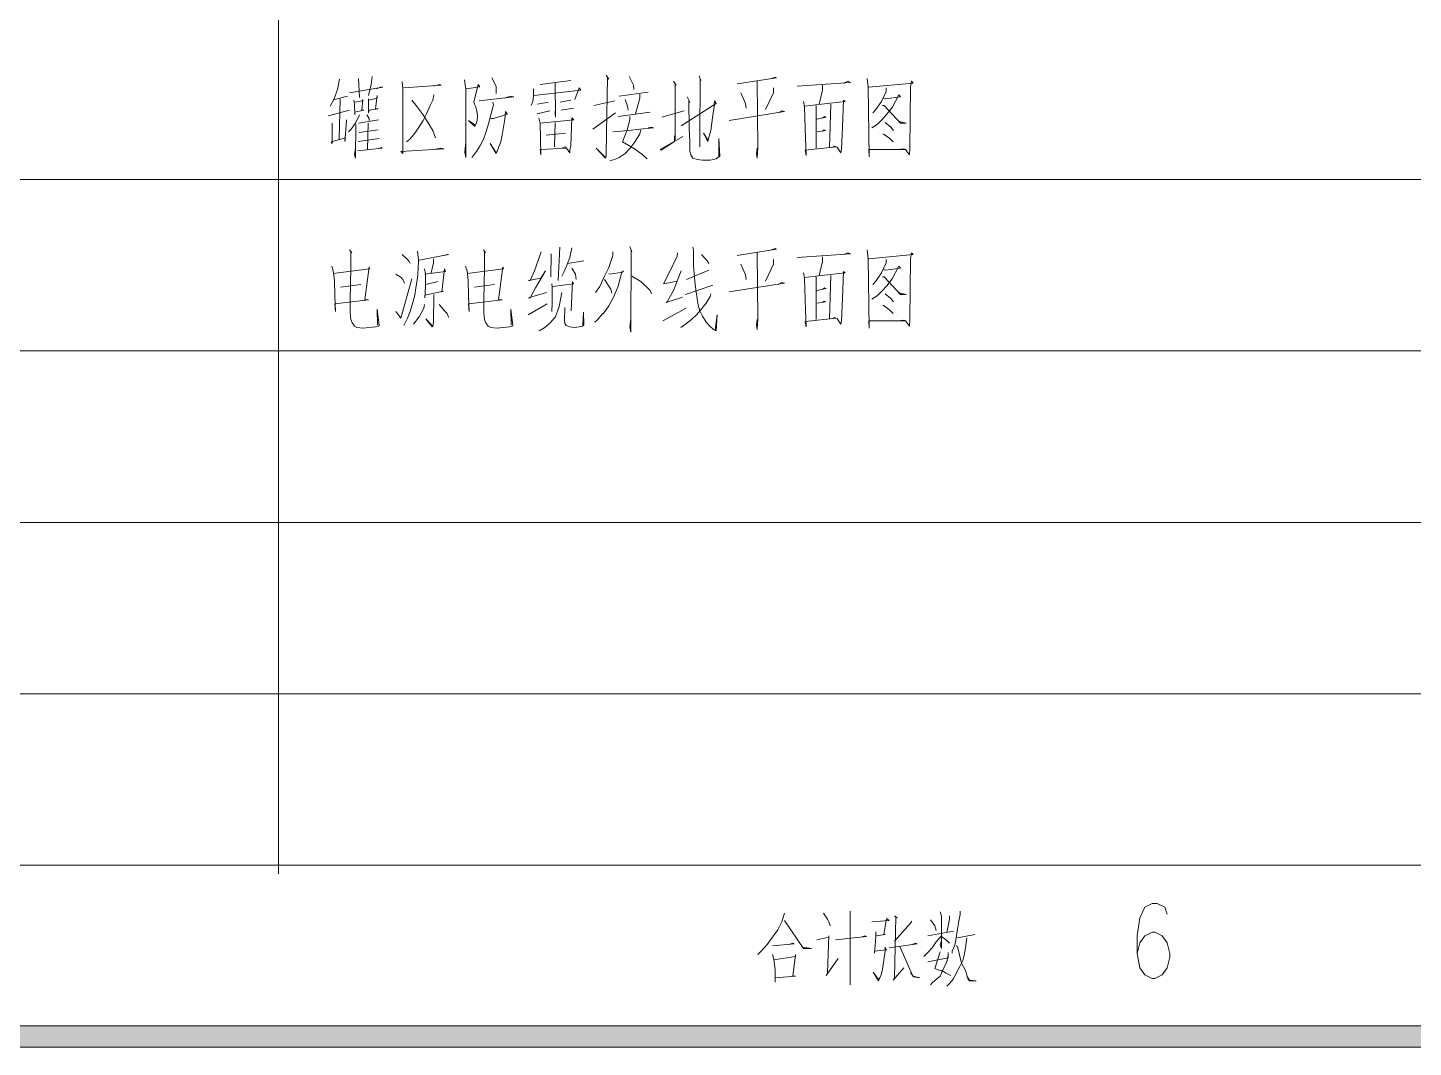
# Model space of a CAD drawing. Header units: millimetres. Extents: x 0 to 586, y 0 to 414.
# Drawn here: x 62 to 125.7, y 263.3 to 310.3 of the extents above; entities that cross this region are included whole.
import ezdxf

# ---------------------------------------------------------------- set-up
doc = ezdxf.new("R2010")
doc.units = ezdxf.units.MM

msp = doc.modelspace()

# ---------------------------------------------------------------- hatches: boundary and pattern name
h = msp.add_hatch(color=0)
h.dxf.hatch_style = 2
h.paths.add_polyline_path([(195.481222, 264.332861), (195.481222, 263.345083), (27.887083, 263.345083), (28.871333, 264.332861)])

# ---------------------------------------------------------------- linework, layer by layer
at = {"color": 0, "lineweight": 0}
for points in [[(73.487139, 271.331972), (73.487139, 354.146556)], [(76.302306, 307.890333), (76.207056, 307.424667), (76.037722, 306.959), (75.868389, 306.648556)], [(77.177194, 307.922083), (77.223056, 307.05425)], [(77.805139, 308.017333), (77.75575, 307.643389), (77.635806, 307.145972)], [(82.045528, 307.858583), (82.116083, 307.424667), (82.116083, 304.288472), (82.066694, 304.538944), (82.116083, 305.004611)], [(83.304944, 307.953833), (83.498972, 307.579889), (83.498972, 307.456417), (83.498972, 307.237694)], [(88.557806, 308.077306), (88.681278, 307.890333), (88.631889, 307.953833), (88.5825, 305.438528), (88.557806, 304.411944), (88.557806, 304.320222), (88.536639, 304.256722), (88.099194, 304.722389), (88.536639, 304.288472)], [(89.626722, 308.017333), (89.82075, 307.611639), (89.841917, 307.424667)], [(92.847583, 308.045556), (92.918139, 307.830361), (92.893444, 307.890333), (92.872278, 305.251556), (92.872278, 304.785889), (92.872278, 305.159833)], [(94.590306, 307.675139), (96.407111, 307.953833), (96.333028, 307.985583), (96.163694, 307.922083)], [(100.573417, 307.922083), (100.622806, 307.519917), (100.668667, 304.320222), (100.643972, 304.662417), (102.365528, 304.662417), (102.245583, 304.694167), (102.002167, 304.662417)], [(76.764444, 307.269444), (78.288444, 307.519917), (78.217889, 307.548139), (77.999167, 307.456417)], [(79.1845, 307.766861), (79.209194, 307.456417), (79.209194, 304.475444), (79.113944, 304.567167), (81.100083, 304.694167), (80.955444, 304.722389), (80.637944, 304.662417)], [(79.258583, 307.488167), (80.980139, 307.611639), (80.906056, 307.643389), (80.616778, 307.579889)], [(82.140778, 307.456417), (82.747556, 307.548139), (82.673472, 307.643389), (82.479444, 306.835528), (82.504139, 306.743806), (82.553528, 306.648556), (82.602917, 306.493333), (82.624083, 306.338111), (82.648778, 306.182889), (82.624083, 305.995917), (82.578222, 305.840694), (82.528833, 305.717222), (82.239556, 305.995917), (82.553528, 305.780722)], [(85.217, 307.456417), (85.217, 307.114222), (85.192306, 306.867278), (85.12175, 306.680306)], [(85.241694, 307.145972), (87.397167, 307.392917), (87.323083, 307.488167), (87.129056, 306.959)], [(86.935028, 307.830361), (85.530972, 307.643389)], [(86.211833, 307.703361), (86.233, 306.151139), (86.211833, 306.306361), (86.211833, 306.433361)], [(89.164583, 307.114222), (90.498083, 307.301194)], [(90.110028, 307.209472), (90.110028, 307.0225), (89.916, 306.306361)], [(91.658722, 307.798611), (91.782194, 307.611639), (91.732806, 307.675139), (91.732806, 305.096333), (91.708111, 305.283306), (91.708111, 305.032833), (91.101333, 304.630667), (91.055472, 304.662417), (92.096167, 305.251556)], [(94.759639, 307.269444), (94.978361, 306.772028), (95.003056, 306.556833)], [(95.511056, 307.798611), (95.53575, 304.754139), (95.511056, 304.256722), (95.486361, 304.475444), (95.511056, 304.722389)], [(96.262472, 307.488167), (96.262472, 307.269444), (95.899111, 306.493333)], [(97.352556, 307.579889), (99.797306, 307.735111), (99.702056, 307.798611), (99.483333, 307.703361)], [(98.513194, 307.611639), (98.513194, 307.392917), (98.368556, 306.743806)], [(100.643972, 307.519917), (102.6795, 307.703361), (102.608944, 307.798611), (102.559556, 307.519917), (102.534861, 304.722389), (102.510167, 304.411944), (102.340833, 304.662417)], [(101.444778, 307.488167), (101.444778, 307.332944), (101.226056, 306.867278), (100.961472, 306.493333), (100.838, 306.338111)], [(76.062417, 306.959), (76.665667, 307.114222)], [(76.327, 306.99075), (76.281139, 305.128083)], [(76.958472, 306.92725), (76.983167, 306.743806), (77.007861, 306.246389), (77.007861, 306.369861), (77.417083, 306.461583), (77.321833, 306.461583), (77.371222, 306.959), (77.346528, 306.899028), (76.983167, 306.835528)], [(77.635806, 306.99075), (77.635806, 306.338111), (77.6605, 306.461583), (78.07325, 306.525083), (77.949778, 306.525083), (78.023861, 307.145972), (78.023861, 307.0225), (77.6605, 306.92725)], [(80.637944, 307.177722), (80.592083, 306.92725), (80.468611, 306.680306), (80.299278, 306.306361), (80.154639, 305.995917), (79.935917, 305.65725), (79.717194, 305.346806), (79.526694, 305.128083), (79.378528, 305.004611)], [(79.621944, 306.92725), (79.865361, 306.616806), (80.154639, 306.246389), (80.42275, 305.812472), (80.592083, 305.53025), (80.712028, 305.191583)], [(83.350806, 306.835528), (83.3755, 306.712056), (83.255556, 306.246389), (83.156778, 305.840694), (83.036833, 305.438528), (82.916889, 305.128083), (82.747556, 304.817639), (82.602917, 304.567167), (82.45475, 304.383722), (82.384194, 304.288472)], [(82.722861, 306.899028), (84.320944, 307.082472), (84.126917, 307.114222), (83.908194, 307.0225)], [(85.919028, 306.835528), (85.411028, 306.743806)], [(86.935028, 306.92725), (86.451722, 306.835528)], [(88.003944, 306.680306), (88.970556, 306.899028)], [(89.432694, 306.959), (89.552639, 306.648556), (89.577333, 306.461583)], [(92.022083, 305.748972), (93.620167, 306.772028), (93.549611, 306.899028), (93.524917, 306.712056), (93.549611, 306.743806), (93.450833, 306.122917), (93.380278, 305.53025), (93.256806, 305.096333), (93.235639, 305.032833), (93.041611, 305.406778), (93.235639, 305.096333)], [(92.290194, 307.082472), (92.410139, 306.835528), (92.36075, 306.899028), (92.385444, 305.6255), (92.410139, 305.004611), (92.410139, 304.567167), (92.459528, 304.411944), (92.554778, 304.256722), (92.748806, 304.19675), (92.992222, 304.165), (93.355583, 304.165), (93.620167, 304.2285), (93.7895, 304.351972), (93.743639, 305.159833), (93.743639, 304.320222), (93.69425, 304.288472)], [(97.641833, 306.867278), (97.691222, 306.616806), (97.740611, 305.159833), (97.761778, 304.383722), (97.715917, 304.630667), (99.144667, 304.785889), (99.070583, 304.817639), (98.950639, 304.754139)], [(99.169361, 304.785889), (99.363389, 304.507194), (99.384556, 304.662417), (99.433944, 305.685472), (99.483333, 306.92725), (99.557417, 306.867278), (98.467333, 306.743806), (97.691222, 306.648556)], [(98.223917, 306.680306), (98.223917, 304.722389)], [(98.90125, 306.743806), (98.830694, 304.754139)], [(101.324833, 307.0225), (101.420083, 306.99075), (102.097417, 307.082472), (102.026861, 307.177722), (101.712889, 306.588583), (101.469472, 306.278139), (101.25075, 306.027667), (101.032028, 305.812472), (100.792139, 305.65725)], [(101.275444, 306.680306), (101.349528, 306.680306), (102.097417, 305.872444), (102.365528, 305.872444), (102.097417, 305.935944), (101.977472, 305.995917)], [(76.764444, 306.461583), (75.769611, 306.214639)], [(75.963639, 305.872444), (75.963639, 304.941111), (75.917778, 305.004611), (76.570417, 305.191583), (76.545722, 305.032833), (76.595111, 305.562), (76.619806, 306.027667)], [(77.223056, 306.246389), (77.053722, 305.904194), (76.835, 305.59375), (76.715056, 305.470278)], [(77.177194, 305.872444), (78.094417, 306.027667)], [(77.561722, 306.246389), (77.6605, 306.091167), (77.6605, 305.995917)], [(83.255556, 306.091167), (83.3755, 306.091167), (84.031667, 306.278139), (83.932889, 306.401611), (83.908194, 306.059417), (83.78825, 305.315056), (83.714167, 305.004611), (83.618917, 304.754139), (83.569528, 304.598917), (83.498972, 304.475444), (83.230861, 304.941111), (83.498972, 304.507194), (83.569528, 304.630667)], [(85.386333, 306.306361), (85.968417, 306.433361)], [(85.460417, 306.122917), (85.530972, 305.872444), (85.555667, 304.411944), (85.530972, 304.662417), (86.744528, 304.722389), (86.670444, 304.785889), (86.525806, 304.722389)], [(85.530972, 305.872444), (87.083194, 306.027667), (86.984417, 306.122917), (86.935028, 304.849389), (86.889167, 304.630667), (86.889167, 304.507194), (86.744528, 304.722389)], [(86.501111, 306.461583), (87.0585, 306.556833)], [(87.954556, 305.59375), (88.99525, 306.338111)], [(89.115194, 306.182889), (90.593333, 306.369861)], [(89.647889, 306.182889), (89.647889, 306.027667), (89.527944, 305.562), (89.309222, 305.004611), (89.602028, 304.849389), (89.866611, 304.694167), (90.205278, 304.443694), (90.448694, 304.2285)], [(91.126028, 306.151139), (92.145556, 306.433361)], [(94.226944, 305.995917), (96.770472, 306.401611), (96.650528, 306.433361), (96.481194, 306.338111)], [(98.248611, 306.059417), (98.682528, 306.151139), (98.611972, 306.182889), (98.537889, 306.122917)], [(77.053722, 305.812472), (77.029028, 304.256722), (76.983167, 304.411944), (77.029028, 304.722389)], [(77.198361, 305.438528), (78.07325, 305.562)], [(77.611111, 305.872444), (77.586417, 304.662417)], [(86.695139, 305.406778), (85.799083, 305.315056)], [(86.187139, 304.785889), (86.211833, 305.904194)], [(90.159417, 305.562), (90.110028, 305.375028), (89.891306, 305.032833), (89.672583, 304.722389), (89.432694, 304.475444), (89.164583, 304.288472), (88.945861, 304.19675), (88.730667, 304.13325)], [(88.875306, 305.470278), (89.602028, 305.53025), (90.110028, 305.59375), (90.737972, 305.65725), (90.667417, 305.685472), (90.498083, 305.65725)], [(98.273306, 305.470278), (98.661361, 305.53025), (98.587278, 305.562), (98.513194, 305.502028)], [(101.300139, 305.375028), (101.614111, 305.159833), (101.75875, 305.004611)], [(101.395389, 305.904194), (101.6635, 305.685472), (101.783444, 305.53025)], [(77.127806, 304.598917), (78.267278, 304.722389), (78.217889, 304.754139), (78.07325, 304.694167)], [(78.119111, 305.159833), (77.1525, 305.032833)], [(28.370389, 303.276), (195.481222, 303.276)], [(76.764444, 300.033972), (76.859694, 299.9105), (76.813833, 299.94225), (76.813833, 299.197889), (76.789139, 297.737389), (76.789139, 297.14825), (76.813833, 296.837806), (76.884389, 296.682583), (76.983167, 296.527361), (77.103111, 296.463861), (77.371222, 296.432111), (77.974472, 296.495611), (78.07325, 296.527361), (78.119111, 296.555583), (78.023861, 297.303472), (78.048556, 296.587333)], [(79.1845, 299.818778), (79.427917, 299.600056), (79.502, 299.508333), (79.547861, 299.413083)], [(79.890056, 299.974), (79.935917, 299.568306), (79.911222, 299.166139), (79.890056, 298.732222), (79.815972, 298.294778), (79.766583, 297.956111), (79.671333, 297.613917), (79.547861, 297.208222), (79.427917, 296.897778), (79.258583, 296.555583)], [(79.960611, 299.568306), (81.318806, 299.818778), (81.244722, 299.818778), (81.124778, 299.787028)], [(80.616778, 299.631806), (80.616778, 299.444833), (80.518, 298.979167)], [(82.916889, 300.033972), (83.012139, 299.9105), (82.96275, 299.94225), (82.96275, 299.197889), (82.941583, 297.737389), (82.941583, 297.14825), (82.96275, 296.837806), (83.036833, 296.682583), (83.135611, 296.527361), (83.255556, 296.463861), (83.520139, 296.432111), (84.126917, 296.495611), (84.225694, 296.527361), (84.271556, 296.555583), (84.176306, 297.303472), (84.201, 296.587333)], [(85.580361, 299.94225), (85.266389, 299.070889), (85.072361, 298.636972), (84.998278, 298.636972), (85.555667, 298.732222), (85.774389, 299.070889), (85.31225, 298.294778), (85.072361, 297.829111), (84.998278, 297.829111), (85.823778, 298.079583)], [(86.038972, 299.850528), (86.017806, 298.792194)], [(86.427028, 300.160972), (86.356472, 298.636972)], [(86.984417, 300.129222), (86.889167, 299.695306), (86.744528, 299.289611), (86.621056, 299.010917), (86.525806, 298.823944)], [(88.875306, 299.94225), (88.875306, 299.787028), (88.681278, 299.226111), (88.48725, 298.823944), (88.268528, 298.358278), (88.0745, 298.079583)], [(89.647889, 300.189194), (89.746667, 299.94225), (89.721972, 300.033972), (89.697278, 296.245139), (89.647889, 296.495611), (89.697278, 296.869556)], [(91.85275, 299.9105), (91.828056, 299.755278), (91.443528, 298.947417), (91.200111, 298.48175), (91.85275, 298.605222)], [(92.554778, 300.160972), (92.579472, 300.00575), (92.579472, 299.289611), (92.628861, 298.760444), (92.653556, 298.45), (92.702944, 298.111333), (92.748806, 297.800889), (92.798194, 297.490444), (92.872278, 297.239972), (92.992222, 296.993028), (93.161556, 296.710806), (93.330889, 296.527361), (93.500222, 296.372139), (93.620167, 296.308639), (93.669556, 297.053), (93.574306, 296.340389)], [(93.2815, 299.413083), (93.210944, 299.536556), (92.942833, 299.818778)], [(94.590306, 299.787028), (96.407111, 300.065722), (96.333028, 300.097472), (96.163694, 300.033972)], [(95.511056, 299.9105), (95.53575, 296.869556), (95.511056, 296.372139), (95.486361, 296.587333), (95.511056, 296.837806)], [(96.262472, 299.600056), (96.262472, 299.381333), (95.899111, 298.605222)], [(97.352556, 299.695306), (99.797306, 299.850528), (99.702056, 299.9105), (99.483333, 299.818778)], [(98.513194, 299.723528), (98.513194, 299.508333), (98.368556, 298.855694)], [(100.573417, 300.033972), (100.622806, 299.631806), (100.668667, 296.432111), (100.643972, 296.774306), (102.365528, 296.774306), (102.245583, 296.806056), (102.002167, 296.774306)], [(100.643972, 299.631806), (102.6795, 299.818778), (102.608944, 299.9105), (102.559556, 299.631806), (102.534861, 296.837806), (102.510167, 296.527361), (102.340833, 296.774306)], [(101.444778, 299.600056), (101.444778, 299.444833), (101.226056, 298.979167), (100.961472, 298.605222), (100.838, 298.45)], [(75.938944, 299.289611), (76.013028, 299.070889), (76.062417, 298.636972), (76.087111, 297.956111), (76.087111, 297.892611), (76.108278, 297.208222), (76.087111, 297.550417), (77.635806, 297.737389), (77.466472, 297.737389), (77.6605, 299.257861), (77.685194, 299.166139), (76.013028, 298.947417)], [(78.895222, 298.915667), (79.138639, 298.760444), (79.209194, 298.668722), (79.283278, 298.5135)], [(80.204028, 299.166139), (80.253417, 298.947417), (80.253417, 298.358278), (80.228722, 297.829111), (80.228722, 297.956111), (81.075389, 298.139556), (81.001306, 298.111333), (81.124778, 299.166139), (81.170639, 299.042667), (80.228722, 298.915667)], [(82.091389, 299.289611), (82.165472, 299.070889), (82.214861, 298.636972), (82.239556, 297.956111), (82.239556, 297.892611), (82.260722, 297.208222), (82.239556, 297.550417), (83.78825, 297.737389), (83.618917, 297.737389), (83.812944, 299.257861), (83.837639, 299.166139), (82.165472, 298.947417)], [(86.790389, 299.413083), (87.541806, 299.536556)], [(86.984417, 299.197889), (87.15375, 298.915667), (87.178444, 298.668722)], [(88.681278, 298.947417), (88.751833, 298.915667), (89.309222, 299.010917), (89.358611, 299.070889), (89.284528, 299.010917), (89.094028, 298.326528), (88.9, 297.860861), (88.681278, 297.458694), (88.437861, 297.1165), (88.413167, 297.1165), (88.148583, 296.806056), (88.049806, 296.710806)], [(92.022083, 299.070889), (91.658722, 298.171306), (91.369444, 297.645667), (91.320056, 297.613917), (92.071472, 297.860861)], [(92.2655, 298.668722), (93.2815, 299.102639)], [(94.759639, 299.381333), (94.978361, 298.887444), (95.003056, 298.668722)], [(97.641833, 298.979167), (97.691222, 298.732222), (97.740611, 297.271722), (97.761778, 296.495611), (97.715917, 296.742556), (99.144667, 296.897778), (99.070583, 296.929528), (98.950639, 296.869556)], [(99.169361, 296.897778), (99.363389, 296.619083), (99.384556, 296.774306), (99.433944, 297.800889), (99.483333, 299.042667), (99.557417, 298.979167), (98.467333, 298.855694), (97.691222, 298.760444)], [(101.324833, 299.134389), (101.420083, 299.102639), (102.097417, 299.197889), (102.026861, 299.289611), (101.712889, 298.700472), (101.469472, 298.390028), (101.25075, 298.139556), (101.032028, 297.924361), (100.792139, 297.769139)], [(76.351694, 298.326528), (77.272444, 298.45)], [(78.895222, 297.208222), (79.113944, 296.897778), (79.621944, 298.700472)], [(80.274583, 298.45), (80.831972, 298.577)], [(82.504139, 298.326528), (83.424889, 298.45)], [(86.063667, 298.48175), (86.088361, 298.326528), (86.088361, 297.645667), (86.088361, 297.582167), (86.063667, 297.208222)], [(86.113056, 298.358278), (87.0585, 298.48175), (87.009111, 298.577), (86.959722, 297.239972)], [(88.48725, 298.668722), (88.656583, 298.421778), (88.776528, 298.234806), (88.825917, 298.047833)], [(89.746667, 298.823944), (90.159417, 298.577), (90.593333, 298.171306), (90.642722, 298.016083)], [(92.216111, 297.984333), (93.475528, 298.421778)], [(94.226944, 298.111333), (96.770472, 298.5135), (96.650528, 298.54525), (96.481194, 298.45)], [(98.223917, 298.792194), (98.223917, 296.837806)], [(98.248611, 298.171306), (98.682528, 298.266556), (98.611972, 298.294778), (98.537889, 298.234806)], [(98.90125, 298.855694), (98.830694, 296.869556)], [(101.275444, 298.792194), (101.349528, 298.792194), (102.097417, 297.984333), (102.365528, 297.984333), (102.097417, 298.047833), (101.977472, 298.111333)], [(80.637944, 297.984333), (80.616778, 296.682583), (80.592083, 296.527361), (80.567389, 296.495611), (80.274583, 296.869556), (80.567389, 296.555583)], [(86.525806, 298.079583), (86.402333, 297.426944), (86.233, 296.961278), (85.993111, 296.682583), (85.749694, 296.463861), (85.485111, 296.308639)], [(93.380278, 298.016083), (93.355583, 297.892611), (93.161556, 297.582167), (92.967528, 297.335222), (92.748806, 297.08475), (92.484222, 296.837806), (92.216111, 296.619083), (91.997389, 296.463861)], [(98.273306, 297.582167), (98.661361, 297.645667), (98.587278, 297.673889), (98.513194, 297.613917)], [(101.395389, 298.016083), (101.6635, 297.800889), (101.783444, 297.645667)], [(80.204028, 297.518667), (80.179333, 297.363444), (79.960611, 296.961278), (79.696028, 296.619083)], [(80.881361, 297.518667), (81.124778, 297.239972), (81.244722, 297.1165), (81.294111, 296.993028), (81.318806, 296.929528)], [(84.973583, 297.053), (85.848472, 297.550417)], [(86.670444, 297.395194), (86.64575, 296.806056), (86.670444, 296.650833), (86.719833, 296.555583), (86.889167, 296.495611), (87.107889, 296.463861), (87.323083, 296.495611), (87.47125, 296.527361), (87.541806, 296.587333), (87.517111, 297.18), (87.492417, 296.587333)], [(91.175417, 296.774306), (92.240806, 297.363444)], [(101.300139, 297.490444), (101.614111, 297.271722), (101.75875, 297.1165)], [(28.370389, 295.387889), (195.481222, 295.387889)], [(28.370389, 287.499778), (195.481222, 287.499778)], [(28.370389, 279.611667), (195.481222, 279.611667)], [(28.370389, 271.727083), (195.481222, 271.727083)], [(195.495333, 271.727083), (28.380972, 271.727083)], [(99.793778, 269.613944), (99.793778, 269.39875), (99.793778, 266.22375), (99.793778, 266.438944), (99.793778, 266.717639)], [(104.849083, 269.613944), (104.849083, 269.458722), (104.785583, 269.151806), (104.725611, 268.781389), (104.662111, 268.38275), (104.602139, 268.044083), (104.478667, 267.765389), (104.478667, 267.673667)], [(114.374083, 269.469306), (114.257667, 269.797389), (113.915472, 269.959667), (113.682639, 269.959667), (113.340444, 269.797389), (113.107611, 269.3035), (112.994722, 268.481528), (112.994722, 267.659556), (113.107611, 267.003389), (113.340444, 266.675306), (113.682639, 266.5095), (113.799056, 266.5095), (114.144778, 266.675306), (114.374083, 267.003389), (114.4905, 267.497278), (114.4905, 267.659556), (114.374083, 268.153444), (114.144778, 268.481528), (113.799056, 268.647333), (113.682639, 268.647333), (113.340444, 268.481528), (113.107611, 268.153444), (112.994722, 267.659556)], [(96.774, 269.522222), (96.650528, 269.120056), (96.467083, 268.749639), (96.220139, 268.410972), (95.973194, 268.072306), (95.72625, 267.797139), (95.542806, 267.610167)], [(96.774, 269.183556), (97.638306, 267.888861), (98.008722, 267.888861), (97.574806, 267.948833), (97.454861, 268.164028)], [(98.562583, 269.522222), (98.746028, 269.243528), (98.809528, 269.120056), (98.8695, 268.936611)], [(100.781556, 269.120056), (101.582361, 269.183556), (101.458889, 269.275278), (101.335417, 268.534444), (101.395389, 268.534444), (100.965, 268.474472), (100.965, 268.657917), (100.965, 268.410972), (100.905028, 267.673667), (100.905028, 267.765389), (101.458889, 267.825361), (101.395389, 267.948833), (101.395389, 267.765389), (101.271917, 266.932833), (101.211944, 266.685889), (101.151972, 266.534194), (101.088472, 266.410722), (100.841528, 266.809361), (101.088472, 266.470694), (101.151972, 266.534194)], [(101.829306, 269.39875), (101.952778, 269.307028), (101.889278, 269.33525), (101.829306, 266.562417), (101.765806, 266.438944), (102.259694, 266.996333)], [(102.630111, 269.151806), (102.566611, 269.060083), (101.829306, 268.227528)], [(103.490889, 269.211778), (103.677861, 268.936611), (103.737833, 268.721417)], [(103.924806, 269.582194), (103.984778, 269.39875), (103.984778, 267.888861), (103.924806, 268.072306), (103.984778, 268.227528)], [(104.355194, 269.39875), (104.355194, 269.243528), (104.231722, 268.626167)], [(98.255667, 268.2875), (98.809528, 268.410972), (98.809528, 268.474472), (98.746028, 266.777611), (98.686056, 266.654139), (99.239917, 267.426722)], [(99.116444, 268.2875), (100.534611, 268.442722), (100.471111, 268.474472), (100.287667, 268.410972)], [(103.984778, 268.474472), (103.737833, 268.195778), (103.554389, 267.920611), (103.367417, 267.701889), (103.183972, 267.518444)], [(103.367417, 268.474472), (104.538639, 268.689667)], [(103.984778, 268.442722), (104.231722, 268.259278), (104.355194, 268.135806)], [(105.156, 268.38275), (105.0925, 267.920611), (105.032528, 267.578417), (104.969028, 267.335), (104.849083, 267.088056), (104.662111, 266.749389), (104.538639, 266.502444), (104.355194, 266.28725), (104.231722, 266.163778)], [(104.725611, 268.38275), (105.526417, 268.534444)], [(96.220139, 268.012333), (97.207917, 268.104056), (97.144417, 268.135806), (96.960972, 268.072306)], [(101.582361, 267.920611), (102.877056, 268.104056), (102.813556, 268.135806), (102.630111, 268.072306)], [(102.07625, 267.980583), (102.690083, 266.594167), (103.000528, 266.534194), (102.690083, 266.625917), (102.566611, 266.777611)], [(103.367417, 267.2715), (104.291694, 267.458472), (104.291694, 267.701889), (104.291694, 267.578417), (104.231722, 267.2715), (104.04475, 266.901083), (103.924806, 266.625917), (103.737833, 266.470694), (103.554389, 266.315472), (103.490889, 266.22375)], [(103.924806, 267.733639), (103.677861, 266.964583), (103.861306, 266.901083), (103.984778, 266.872861), (104.168222, 266.777611), (104.415167, 266.654139)], [(104.662111, 268.012333), (104.725611, 267.980583), (104.909056, 267.211528), (105.0925, 266.872861), (105.215972, 266.470694), (105.279472, 266.410722), (105.586389, 266.410722), (105.279472, 266.438944), (105.156, 266.625917)], [(96.220139, 267.610167), (96.283639, 267.394972), (96.343611, 266.901083), (96.343611, 266.347222), (96.343611, 266.534194), (97.267889, 266.625917), (97.144417, 266.625917), (97.267889, 267.610167), (97.267889, 267.518444), (96.283639, 267.363222)]]:
    msp.add_lwpolyline(points, dxfattribs=at)
msp.add_lwpolyline([(195.481222, 264.332861), (195.481222, 263.345083), (27.887083, 263.345083), (28.871333, 264.332861)], close=True, dxfattribs=at)

doc.saveas('drawing.dxf')
